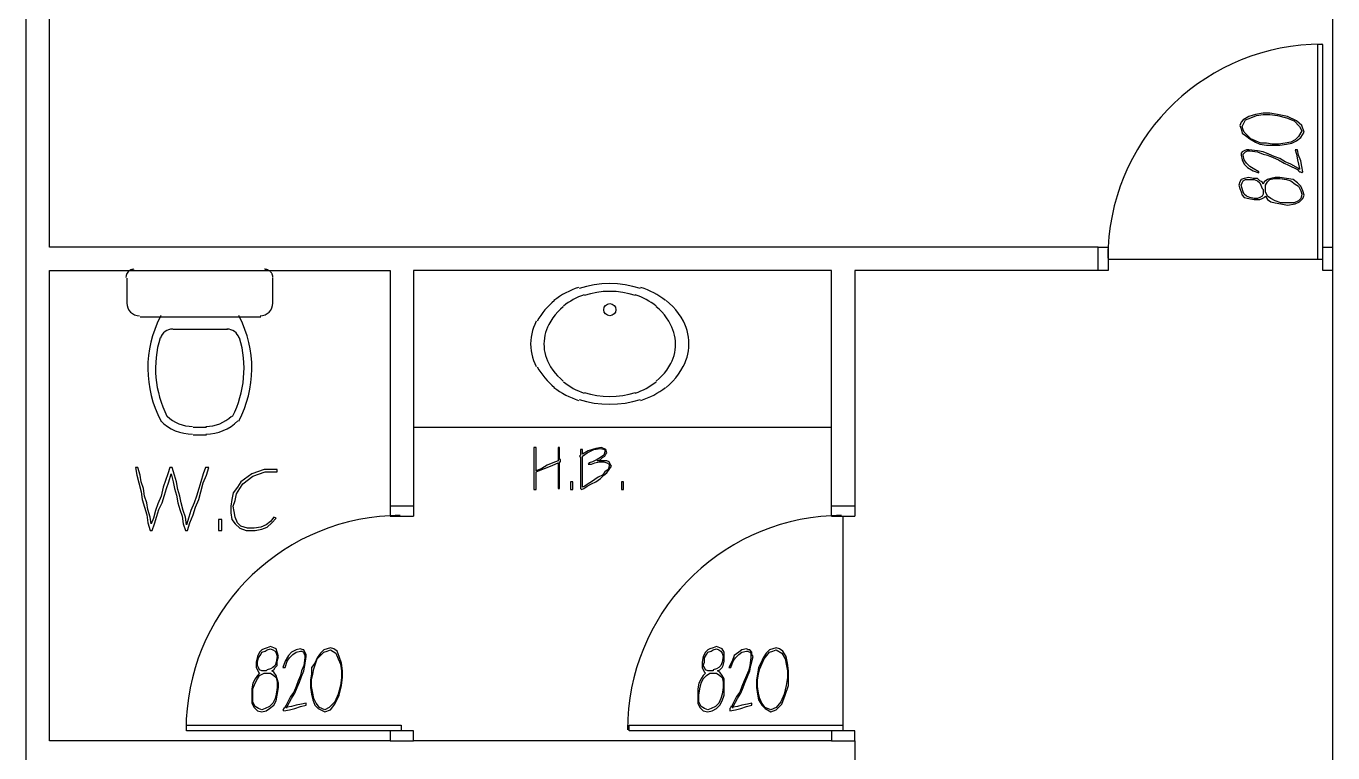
# Model space of a CAD drawing. Header units: millimetres. Extents: x -105583 to -84239, y 226362 to 247787.
# Drawn here: x -104838 to -99839, y 235026 to 237806 of the extents above; entities that cross this region are included whole.
import ezdxf

# ---------------------------------------------------------------- set-up
doc = ezdxf.new("R2010")
doc.units = ezdxf.units.MM
doc.header["$LTSCALE"] = 25.4
doc.layers.get('0').update_dxf_attribs({"true_color": 0xff5454})
for name, color, linetype, true_color in [('02_Lvl_1', 7, 'Continuous', 0x009987), ('PDF_PANELS', 1, 'Continuous', 0xff0000), ('PDF_PARTITIONS', 7, 'Continuous', 0x000000)]:
    doc.layers.add(name, color=color, linetype=linetype, true_color=true_color)

# ---------------------------------------------------------------- blocks, each defined once
blk = doc.blocks.new('Group_1')
at = {"layer": 'PDF_PANELS', "color": 7, "true_color": 0xffffff}
for p, q in [((5854.7, 20963.4), (5854.7, 21877.8)), ((5854.7, 20874.5), (5854.7, 20963.4)), ((5854.7, 18203.3), (5854.7, 20874.5))]:
    blk.add_line(p, q, dxfattribs=at)
at = {"layer": 'PDF_PARTITIONS', "color": 7, "true_color": 0xffffff}
for p, q in [((855.1, 15692.9), (855.1, 24312)), ((944, 20963.4), (944, 24312)), ((5816.6, 21738.1), (5795.4, 21738.1)), ((5795.4, 21738.1), (5795.4, 20916.9)), ((5816.6, 20963.4), (5816.6, 21738.1)), ((5511.8, 21450.3), (5503.3, 21441.8)), ((5507.6, 21424.9), (5520.3, 21450.3)), ((5533, 21463), (5511.8, 21450.3)), ((5520.3, 21450.3), (5541.4, 21458.7)), ((5558.4, 21471.4), (5533, 21463)), ((5541.4, 21458.7), (5562.6, 21467.2)), ((5588, 21475.7), (5558.4, 21471.4)), ((5562.6, 21467.2), (5588, 21471.4)), ((5613.4, 21475.7), (5588, 21475.7)), ((5588, 21471.4), (5613.4, 21471.4)), ((5643, 21471.4), (5613.4, 21475.7)), ((5613.4, 21471.4), (5643, 21467.2)), ((5681.1, 21463), (5643, 21471.4)), ((5643, 21467.2), (5676.9, 21458.7)), ((5676.9, 21458.7), (5706.5, 21446)), ((5715, 21446), (5681.1, 21463)), ((5503.3, 21441.8), (5499.1, 21429.1)), ((5499.1, 21429.1), (5503.3, 21416.4)), ((5503.3, 21416.4), (5507.6, 21399.5)), ((5511.8, 21412.2), (5507.6, 21424.9)), ((5507.6, 21399.5), (5520.3, 21391)), ((5516, 21403.7), (5511.8, 21412.2)), ((5541.4, 21378.3), (5516, 21403.7)), ((5706.5, 21446), (5727.7, 21424.9)), ((5736.2, 21429.1), (5715, 21446)), ((5736.2, 21407.9), (5723.5, 21386.8)), ((5727.7, 21424.9), (5736.2, 21407.9)), ((5731.9, 21382.5), (5744.6, 21403.7)), ((5744.6, 21403.7), (5736.2, 21429.1)), ((5520.3, 21391), (5537.2, 21378.3)), ((5537.2, 21378.3), (5558.4, 21365.6)), ((5579.5, 21361.4), (5541.4, 21378.3)), ((5558.4, 21365.6), (5575.3, 21357.1)), ((5575.3, 21357.1), (5600.7, 21352.9)), ((5600.7, 21361.4), (5579.5, 21361.4)), ((5621.9, 21357.1), (5600.7, 21361.4)), ((5600.7, 21352.9), (5621.9, 21352.9)), ((5647.3, 21357.1), (5621.9, 21357.1)), ((5621.9, 21352.9), (5651.5, 21352.9)), ((5672.7, 21361.4), (5647.3, 21357.1)), ((5651.5, 21352.9), (5676.9, 21357.1)), ((5693.8, 21365.6), (5672.7, 21361.4)), ((5676.9, 21357.1), (5698.1, 21361.4)), ((5710.8, 21374.1), (5693.8, 21365.6)), ((5698.1, 21361.4), (5715, 21369.8)), ((5723.5, 21386.8), (5710.8, 21374.1)), ((5715, 21369.8), (5731.9, 21382.5)), ((5507.6, 21327.5), (5503.3, 21323.3)), ((5503.3, 21323.3), (5503.3, 21314.8)), ((5503.3, 21314.8), (5507.6, 21297.9)), ((5516, 21331.7), (5507.6, 21327.5)), ((5511.8, 21319), (5516, 21323.3)), ((5511.8, 21314.8), (5511.8, 21319)), ((5516, 21297.9), (5511.8, 21314.8)), ((5524.5, 21336), (5516, 21331.7)), ((5516, 21323.3), (5520.3, 21327.5)), ((5520.3, 21327.5), (5528.7, 21331.7)), ((5533, 21336), (5524.5, 21336)), ((5528.7, 21331.7), (5537.2, 21331.7)), ((5566.8, 21331.7), (5533, 21336)), ((5537.2, 21331.7), (5566.8, 21327.5)), ((5588, 21327.5), (5566.8, 21331.7)), ((5566.8, 21327.5), (5588, 21319)), ((5609.2, 21319), (5588, 21327.5)), ((5588, 21319), (5604.9, 21314.8)), ((5604.9, 21314.8), (5626.1, 21306.3)), ((5630.3, 21310.6), (5609.2, 21319)), ((5626.1, 21306.3), (5647.3, 21297.9)), ((5651.5, 21302.1), (5630.3, 21310.6)), ((5672.7, 21289.4), (5651.5, 21302.1)), ((5719.2, 21336), (5710.8, 21336)), ((5710.8, 21336), (5715, 21319)), ((5715, 21319), (5719.2, 21297.9)), ((5723.5, 21314.8), (5719.2, 21336)), ((5731.9, 21293.6), (5723.5, 21314.8)), ((5507.6, 21297.9), (5516, 21280.9)), ((5524.5, 21285.2), (5516, 21297.9)), ((5516, 21280.9), (5528.7, 21268.2)), ((5537.2, 21272.5), (5524.5, 21285.2)), ((5528.7, 21268.2), (5549.9, 21255.5)), ((5549.9, 21264), (5537.2, 21272.5)), ((5571.1, 21251.3), (5549.9, 21264)), ((5549.9, 21255.5), (5571.1, 21247.1)), ((5571.1, 21247.1), (5571.1, 21251.3)), ((5647.3, 21297.9), (5668.4, 21285.2)), ((5668.4, 21285.2), (5685.4, 21276.7)), ((5693.8, 21280.9), (5672.7, 21289.4)), ((5685.4, 21276.7), (5719.2, 21259.8)), ((5723.5, 21264), (5693.8, 21280.9)), ((5719.2, 21297.9), (5723.5, 21280.9)), ((5719.2, 21259.8), (5723.5, 21255.5)), ((5723.5, 21280.9), (5726.8, 21264)), ((5726.8, 21264), (5723.5, 21264)), ((5723.5, 21255.5), (5727.7, 21251.3)), ((5727.7, 21264), (5726.8, 21264)), ((5726.8, 21264), (5727.7, 21259.8)), ((5727.7, 21259.8), (5727.7, 21264)), ((5727.7, 21251.3), (5731.9, 21251.3)), ((5736.2, 21272.5), (5731.9, 21293.6)), ((5731.9, 21251.3), (5736.2, 21247.1)), ((5740.4, 21251.3), (5736.2, 21272.5)), ((5736.2, 21247.1), (5740.4, 21251.3)), ((5499.1, 21213.2), (5494.9, 21200.5)), ((5494.9, 21200.5), (5499.1, 21187.8)), ((5503.3, 21221.7), (5499.1, 21213.2)), ((5516, 21225.9), (5503.3, 21221.7)), ((5503.3, 21200.5), (5507.6, 21209)), ((5507.6, 21187.8), (5503.3, 21200.5)), ((5507.6, 21209), (5511.8, 21217.4)), ((5511.8, 21217.4), (5520.3, 21221.7)), ((5533, 21230.1), (5516, 21225.9)), ((5520.3, 21221.7), (5533, 21221.7)), ((5549.9, 21225.9), (5533, 21230.1)), ((5533, 21221.7), (5554.1, 21221.7)), ((5566.8, 21225.9), (5549.9, 21225.9)), ((5554.1, 21221.7), (5566.8, 21217.4)), ((5575.3, 21217.4), (5566.8, 21225.9)), ((5566.8, 21217.4), (5575.3, 21209)), ((5583.8, 21213.2), (5575.3, 21217.4)), ((5575.3, 21209), (5579.5, 21200.5)), ((5579.5, 21200.5), (5583.8, 21187.8)), ((5588, 21204.7), (5583.8, 21213.2)), ((5592.2, 21213.2), (5588, 21204.7)), ((5604.9, 21221.7), (5592.2, 21213.2)), ((5596.5, 21200.5), (5604.9, 21213.2)), ((5596.5, 21187.8), (5596.5, 21200.5)), ((5617.6, 21225.9), (5604.9, 21221.7)), ((5604.9, 21213.2), (5613.4, 21221.7)), ((5613.4, 21221.7), (5630.3, 21225.9)), ((5634.6, 21230.1), (5617.6, 21225.9)), ((5630.3, 21225.9), (5651.5, 21225.9)), ((5651.5, 21230.1), (5634.6, 21230.1)), ((5676.9, 21225.9), (5651.5, 21230.1)), ((5651.5, 21225.9), (5676.9, 21221.7)), ((5702.3, 21221.7), (5676.9, 21225.9)), ((5676.9, 21221.7), (5693.8, 21217.4)), ((5693.8, 21217.4), (5710.8, 21204.7)), ((5719.2, 21209), (5702.3, 21221.7)), ((5710.8, 21204.7), (5723.5, 21196.3)), ((5731.9, 21196.3), (5719.2, 21209)), ((5499.1, 21187.8), (5503.3, 21175.1)), ((5503.3, 21175.1), (5507.6, 21162.4)), ((5511.8, 21175.1), (5507.6, 21187.8)), ((5507.6, 21162.4), (5516, 21153.9)), ((5516, 21166.6), (5511.8, 21175.1)), ((5524.5, 21158.2), (5516, 21166.6)), ((5516, 21153.9), (5533, 21149.7)), ((5537.2, 21153.9), (5524.5, 21158.2)), ((5533, 21149.7), (5554.1, 21145.5)), ((5554.1, 21149.7), (5537.2, 21153.9)), ((5566.8, 21149.7), (5554.1, 21149.7)), ((5575.3, 21153.9), (5566.8, 21149.7)), ((5583.8, 21158.2), (5575.3, 21153.9)), ((5575.3, 21145.5), (5583.8, 21149.7)), ((5583.8, 21187.8), (5588, 21183.6)), ((5588, 21166.6), (5583.8, 21158.2)), ((5583.8, 21149.7), (5592.2, 21153.9)), ((5588, 21183.6), (5588, 21179.3)), ((5588, 21179.3), (5588, 21175.1)), ((5588, 21175.1), (5588, 21166.6)), ((5592.2, 21153.9), (5596.5, 21158.2)), ((5596.5, 21183.6), (5596.5, 21187.8)), ((5596.5, 21179.3), (5596.5, 21183.6)), ((5596.5, 21175.1), (5596.5, 21179.3)), ((5604.9, 21158.2), (5596.5, 21175.1)), ((5596.5, 21158.2), (5604.9, 21145.5)), ((5617.6, 21149.7), (5604.9, 21158.2)), ((5634.6, 21141.2), (5617.6, 21149.7)), ((5723.5, 21196.3), (5731.9, 21179.3)), ((5731.9, 21149.7), (5723.5, 21141.2)), ((5727.7, 21137), (5740.4, 21149.7)), ((5740.4, 21179.3), (5731.9, 21196.3)), ((5731.9, 21179.3), (5736.2, 21166.6)), ((5736.2, 21166.6), (5731.9, 21149.7)), ((5744.6, 21162.4), (5740.4, 21179.3)), ((5740.4, 21149.7), (5744.6, 21162.4)), ((5554.1, 21145.5), (5562.6, 21145.5)), ((5562.6, 21145.5), (5575.3, 21145.5)), ((5604.9, 21145.5), (5617.6, 21137)), ((5617.6, 21137), (5634.6, 21132.8)), ((5655.7, 21132.8), (5634.6, 21141.2)), ((5634.6, 21132.8), (5655.7, 21128.5)), ((5681.1, 21132.8), (5655.7, 21132.8)), ((5655.7, 21128.5), (5681.1, 21124.3)), ((5706.5, 21132.8), (5681.1, 21132.8)), ((5681.1, 21124.3), (5710.8, 21128.5)), ((5723.5, 21141.2), (5706.5, 21132.8)), ((5710.8, 21128.5), (5727.7, 21137)), ((4957.2, 20963.4), (944, 20963.4)), ((4957.2, 20874.5), (4957.2, 20963.4)), ((4957.2, 20963.4), (4994.8, 20963.4)), ((4994.8, 20963.4), (4995.3, 20963.4)), ((4995.3, 20963.4), (4995.3, 20916.9)), ((5816.6, 20963.4), (5854.7, 20963.4)), ((5816.6, 20916.9), (5816.6, 20963.4)), ((4995.3, 20916.9), (5795.4, 20916.9)), ((4995.3, 20916.9), (4995.3, 20874.5)), ((5795.4, 20916.9), (5816.6, 20916.9)), ((5816.6, 20874.5), (5816.6, 20916.9)), ((944, 19075.4), (944, 20874.5)), ((944, 20874.5), (1252.1, 20874.5)), ((1252.1, 20874.5), (1270, 20874.5)), ((1270, 20874.5), (1769.5, 20874.5)), ((1769.5, 20878.7), (1767.4, 20878.8)), ((1771.6, 20878.5), (1769.5, 20878.7)), ((1769.5, 20874.5), (1783.3, 20874.5)), ((1773.6, 20878.2), (1771.6, 20878.5)), ((1775.6, 20877.7), (1773.6, 20878.2)), ((1777.6, 20877.1), (1775.6, 20877.7)), ((1779.6, 20876.4), (1777.6, 20877.1)), ((1781.5, 20875.5), (1779.6, 20876.4)), ((1783.3, 20874.5), (1781.5, 20875.5)), ((1785.1, 20873.4), (1783.3, 20874.5)), ((1783.3, 20874.5), (2247.9, 20874.5)), ((1783.3, 20874.5), (1783.3, 20874.5)), ((1786.7, 20872.2), (1785.1, 20873.4)), ((1788.3, 20870.9), (1786.7, 20872.2)), ((1789.9, 20869.5), (1788.3, 20870.9)), ((1791.3, 20868), (1789.9, 20869.5)), ((1792.6, 20866.3), (1791.3, 20868)), ((1793.8, 20864.7), (1792.6, 20866.3)), ((1794.9, 20862.9), (1793.8, 20864.7)), ((1795.9, 20861.1), (1794.9, 20862.9)), ((1796.7, 20859.2), (1795.9, 20861.1)), ((1797.5, 20857.2), (1796.7, 20859.2)), ((1798.1, 20855.2), (1797.5, 20857.2)), ((1798.6, 20853.2), (1798.1, 20855.2)), ((1798.9, 20851.2), (1798.6, 20853.2)), ((1799.1, 20849.1), (1798.9, 20851.2)), ((1799.2, 20847), (1799.1, 20849.1)), ((2247.9, 20874.5), (2247.9, 19972.8)), ((3937, 20874.5), (2336.8, 20874.5)), ((2336.8, 20874.5), (2336.8, 20273.4)), ((3937, 20273.4), (3937, 20874.5)), ((4957.2, 20874.5), (4025.9, 20874.5)), ((4025.9, 20874.5), (4025.9, 19972.8)), ((4995.3, 20874.5), (4957.2, 20874.5)), ((5854.7, 20874.5), (5816.6, 20874.5)), ((1240.4, 20844.9), (1240.4, 20749.7)), ((1799.2, 20749.7), (1799.2, 20844.9)), ((2999.6, 20813.4), (2970.9, 20805.3)), ((3028.9, 20819.1), (2999.6, 20813.4)), ((3058.4, 20822.6), (3028.9, 20819.1)), ((3088.2, 20823.7), (3058.4, 20822.6)), ((3118, 20822.6), (3088.2, 20823.7)), ((3147.5, 20819.1), (3118, 20822.6)), ((3176.8, 20813.4), (3147.5, 20819.1)), ((3205.5, 20805.4), (3176.8, 20813.4)), ((1240.4, 20749.7), (1240.4, 20747.5)), ((1799.2, 20747.5), (1799.2, 20749.7)), ((3014, 20785.1), (2990, 20778.2)), ((3038.5, 20790.1), (3014, 20785.1)), ((3063.3, 20793.1), (3038.5, 20790.1)), ((3088.2, 20794.1), (3063.3, 20793.1)), ((3113.1, 20793.1), (3088.2, 20794.1)), ((3137.9, 20790.1), (3113.1, 20793.1)), ((3162.4, 20785.1), (3137.9, 20790.1)), ((3186.4, 20778.2), (3162.4, 20785.1)), ((3316.9, 20747.9), (3303.5, 20759)), ((2879.4, 20704.5), (2870.6, 20692.9)), ((2889, 20715.5), (2879.4, 20704.5)), ((2899.4, 20725.7), (2889, 20715.5)), ((2910.5, 20735.3), (2899.4, 20725.7)), ((3277, 20725.7), (3265.9, 20735.3)), ((3287.4, 20715.5), (3277, 20725.7)), ((3297, 20704.5), (3287.4, 20715.5)), ((3305.8, 20692.9), (3297, 20704.5)), ((3329.4, 20735.9), (3316.9, 20747.9)), ((3341, 20723), (3329.4, 20735.9)), ((3351.8, 20709.4), (3341, 20723)), ((3361.5, 20695), (3351.8, 20709.4)), ((1291.2, 20696.7), (1368.2, 20696.7)), ((1368.2, 20696.7), (1371.6, 20696.7)), ((1371.6, 20696.7), (1671.3, 20696.7)), ((1418.2, 20650.2), (1623.5, 20650.2)), ((1623.5, 20650.2), (1625.6, 20650.2)), ((1671.3, 20696.7), (1672.2, 20696.7)), ((1672.2, 20696.7), (1752.6, 20696.7)), ((2796.7, 20656.2), (2792.7, 20643.9)), ((2801.5, 20668.1), (2796.7, 20656.2)), ((2807.2, 20679.7), (2801.5, 20668.1)), ((2850.5, 20657.9), (2846.3, 20647.6)), ((2855.4, 20667.9), (2850.5, 20657.9)), ((2862.6, 20680.7), (2855.4, 20667.9)), ((2870.6, 20692.9), (2862.6, 20680.7)), ((3313.9, 20680.7), (3305.8, 20692.9)), ((3321, 20667.9), (3313.9, 20680.7)), ((3325.9, 20657.9), (3321, 20667.9)), ((3330.1, 20647.6), (3325.9, 20657.9)), ((3370.2, 20680), (3361.5, 20695)), ((3375.7, 20668.4), (3370.2, 20680)), ((3380.4, 20656.3), (3375.7, 20668.4)), ((3384.3, 20644), (3380.4, 20656.3)), ((2786, 20605.9), (2785.5, 20593)), ((2787.3, 20618.7), (2786, 20605.9)), ((2789.6, 20631.4), (2787.3, 20618.7)), ((2792.7, 20643.9), (2789.6, 20631.4)), ((2836.8, 20604.2), (2836.3, 20593)), ((2838.1, 20615.2), (2836.8, 20604.2)), ((2840.1, 20626.2), (2838.1, 20615.2)), ((2842.9, 20637), (2840.1, 20626.2)), ((2846.3, 20647.6), (2842.9, 20637)), ((3333.6, 20637), (3330.1, 20647.6)), ((3336.3, 20626.2), (3333.6, 20637)), ((3338.3, 20615.2), (3336.3, 20626.2)), ((3339.6, 20604.2), (3338.3, 20615.2)), ((3340.1, 20593), (3339.6, 20604.2)), ((3387.3, 20631.5), (3384.3, 20644)), ((3389.4, 20618.8), (3387.3, 20631.5)), ((3390.6, 20605.9), (3389.4, 20618.8)), ((3390.9, 20593), (3390.6, 20605.9)), ((2785.5, 20593), (2786, 20580.1)), ((2786, 20580.1), (2787.3, 20567.3)), ((2787.3, 20567.3), (2789.6, 20554.6)), ((2789.6, 20554.6), (2792.7, 20542.1)), ((2836.3, 20593), (2836.7, 20581.9)), ((2836.7, 20581.9), (2837.8, 20570.9)), ((2837.8, 20570.9), (2839.7, 20560)), ((2839.7, 20560), (2842.3, 20549.2)), ((2842.3, 20549.2), (2845.7, 20538.6)), ((3330.7, 20538.6), (3334.1, 20549.2)), ((3334.1, 20549.2), (3336.7, 20560)), ((3336.7, 20560), (3338.6, 20570.9)), ((3338.6, 20570.9), (3339.7, 20581.9)), ((3339.7, 20581.9), (3340.1, 20593)), ((3383.7, 20542.1), (3386.8, 20554.6)), ((3386.8, 20554.6), (3389.1, 20567.3)), ((3389.1, 20567.3), (3390.4, 20580.1)), ((3390.4, 20580.1), (3390.9, 20593)), ((2792.7, 20542.1), (2796.7, 20529.8)), ((2796.7, 20529.8), (2801.5, 20517.9)), ((2801.5, 20517.9), (2807.2, 20506.3)), ((2845.7, 20538.6), (2849.7, 20528.3)), ((2849.7, 20528.3), (2854.5, 20518.3)), ((2854.5, 20518.3), (2861.8, 20505.5)), ((2861.8, 20505.5), (2869.9, 20493.2)), ((3306.5, 20493.2), (3314.7, 20505.5)), ((3314.7, 20505.5), (3321.9, 20518.3)), ((3321.9, 20518.3), (3326.7, 20528.3)), ((3326.7, 20528.3), (3330.7, 20538.6)), ((3360.7, 20491.3), (3369.2, 20506.3)), ((3369.2, 20506.3), (3374.9, 20517.9)), ((3374.9, 20517.9), (3379.7, 20529.9)), ((3379.7, 20529.9), (3383.7, 20542.1)), ((2869.9, 20493.2), (2878.9, 20481.6)), ((2878.9, 20481.6), (2888.7, 20470.6)), ((2888.7, 20470.6), (2899.2, 20460.3)), ((2899.2, 20460.3), (2910.5, 20450.8)), ((3266, 20450.8), (3277.2, 20460.3)), ((3277.2, 20460.3), (3287.7, 20470.6)), ((3287.7, 20470.6), (3297.5, 20481.6)), ((3297.5, 20481.6), (3306.5, 20493.2)), ((3316.7, 20438.2), (3329.1, 20450.3)), ((3329.1, 20450.3), (3340.6, 20463.2)), ((3340.6, 20463.2), (3351.1, 20476.9)), ((3351.1, 20476.9), (3360.7, 20491.3)), ((2990, 20407.8), (3014, 20400.9)), ((3014, 20400.9), (3038.5, 20395.9)), ((3137.9, 20395.9), (3162.4, 20400.9)), ((3162.4, 20400.9), (3186.4, 20407.8)), ((3303.6, 20427), (3316.7, 20438.2)), ((2970.9, 20380.7), (2999.6, 20372.7)), ((2999.6, 20372.7), (3028.9, 20366.9)), ((3028.9, 20366.9), (3058.4, 20363.5)), ((3038.5, 20395.9), (3063.3, 20392.9)), ((3058.4, 20363.5), (3088.2, 20362.3)), ((3063.3, 20392.9), (3088.2, 20391.9)), ((3088.2, 20391.9), (3113.2, 20392.9)), ((3088.2, 20362.3), (3118, 20363.5)), ((3113.2, 20392.9), (3137.9, 20395.9)), ((3118, 20363.5), (3147.6, 20366.9)), ((3147.6, 20366.9), (3176.8, 20372.7)), ((3176.8, 20372.7), (3205.5, 20380.7)), ((1545.2, 20273.4), (1494.4, 20273.4)), ((3937, 20273.4), (2336.8, 20273.4)), ((2336.8, 20273.4), (2336.8, 19972.8)), ((3937, 19972.8), (3937, 20273.4)), ((1545.2, 20243.8), (1494.4, 20243.8)), ((2798.2, 20197.2), (2798.2, 20180.3)), ((2806.7, 20197.2), (2798.2, 20197.2)), ((2798.2, 20180.3), (2798.2, 20159.1)), ((2798.2, 20159.1), (2798.2, 20137.9)), ((2806.7, 20176), (2806.7, 20197.2)), ((2806.7, 20154.9), (2806.7, 20176)), ((2806.7, 20129.5), (2806.7, 20154.9)), ((2895.6, 20197.2), (2891.4, 20197.2)), ((2891.4, 20197.2), (2891.4, 20184.5)), ((2891.4, 20184.5), (2891.4, 20171.8)), ((2891.4, 20171.8), (2891.4, 20159.1)), ((2891.4, 20159.1), (2891.4, 20146.4)), ((2895.6, 20171.8), (2895.6, 20197.2)), ((2895.6, 20150.6), (2895.6, 20171.8)), ((2899.8, 20150.6), (2895.6, 20150.6)), ((2899.8, 20142.2), (2899.8, 20150.6)), ((2976, 20167.6), (2971.8, 20163.3)), ((2971.8, 20163.3), (2976, 20159.1)), ((2976, 20188.7), (2976, 20167.6)), ((2984.5, 20188.7), (2976, 20188.7)), ((2976, 20159.1), (2976, 20142.2)), ((2984.5, 20171.8), (2984.5, 20188.7)), ((3005.7, 20184.5), (2984.5, 20171.8)), ((2984.5, 20163.3), (3001.4, 20176)), ((2984.5, 20150.6), (2984.5, 20163.3)), ((2984.5, 20133.7), (2984.5, 20150.6)), ((3001.4, 20176), (3026.8, 20188.7)), ((3035.3, 20193), (3005.7, 20184.5)), ((3039.5, 20150.6), (3022.6, 20142.2)), ((3026.8, 20188.7), (3052.2, 20193)), ((3056.5, 20197.2), (3035.3, 20193)), ((3052.2, 20159.1), (3039.5, 20150.6)), ((3039.5, 20146.4), (3052.2, 20150.6)), ((3052.2, 20193), (3069.2, 20188.7)), ((3064.9, 20167.6), (3052.2, 20159.1)), ((3052.2, 20150.6), (3060.7, 20159.1)), ((3073.4, 20188.7), (3056.5, 20197.2)), ((3060.7, 20159.1), (3069.2, 20163.3)), ((3069.2, 20180.3), (3064.9, 20167.6)), ((3069.2, 20188.7), (3069.2, 20180.3)), ((3069.2, 20163.3), (3073.4, 20171.8)), ((3077.6, 20176), (3073.4, 20188.7)), ((3073.4, 20171.8), (3077.6, 20176)), ((1282.7, 20121), (1274.2, 20121)), ((1274.2, 20121), (1278.5, 20091.4)), ((1291.2, 20091.4), (1282.7, 20121)), ((1405.5, 20121), (1397, 20095.6)), ((1413.9, 20121), (1405.5, 20121)), ((1422.4, 20091.4), (1413.9, 20121)), ((1540.9, 20121), (1532.5, 20095.6)), ((1553.6, 20121), (1540.9, 20121)), ((1545.2, 20091.4), (1553.6, 20121)), ((1765.3, 20112.5), (1718.7, 20095.6)), ((1723, 20087.1), (1769.5, 20104.1)), ((1790.7, 20112.5), (1765.3, 20112.5)), ((1769.5, 20104.1), (1816.1, 20104.1)), ((1816.1, 20112.5), (1790.7, 20112.5)), ((1816.1, 20104.1), (1816.1, 20112.5)), ((2798.2, 20137.9), (2798.2, 20116.8)), ((2798.2, 20116.8), (2798.2, 20099.8)), ((2798.2, 20099.8), (2798.2, 20078.7)), ((2806.7, 20108.3), (2806.7, 20129.5)), ((2827.9, 20116.8), (2806.7, 20108.3)), ((2806.7, 20104.1), (2827.9, 20112.5)), ((2806.7, 20087.1), (2806.7, 20104.1)), ((2849, 20129.5), (2827.9, 20116.8)), ((2827.9, 20112.5), (2849, 20121)), ((2870.2, 20137.9), (2849, 20129.5)), ((2849, 20121), (2870.2, 20129.5)), ((2891.4, 20146.4), (2870.2, 20137.9)), ((2870.2, 20129.5), (2891.4, 20137.9)), ((2891.4, 20137.9), (2891.4, 20112.5)), ((2891.4, 20112.5), (2891.4, 20091.4)), ((2895.6, 20116.8), (2895.6, 20142.2)), ((2895.6, 20142.2), (2899.8, 20142.2)), ((2895.6, 20091.4), (2895.6, 20116.8)), ((2976, 20142.2), (2976, 20129.5)), ((2976, 20129.5), (2976, 20112.5)), ((2976, 20112.5), (2976, 20099.8)), ((2976, 20099.8), (2976, 20082.9)), ((2984.5, 20121), (2984.5, 20133.7)), ((2984.5, 20104.1), (2984.5, 20121)), ((2984.5, 20091.4), (2984.5, 20104.1)), ((3009.9, 20137.9), (3005.7, 20133.7)), ((3005.7, 20133.7), (3009.9, 20133.7)), ((3022.6, 20142.2), (3009.9, 20137.9)), ((3009.9, 20133.7), (3014.1, 20133.7)), ((3014.1, 20133.7), (3018.4, 20133.7)), ((3018.4, 20133.7), (3031.1, 20137.9)), ((3031.1, 20137.9), (3048, 20142.2)), ((3056.5, 20146.4), (3039.5, 20146.4)), ((3048, 20142.2), (3064.9, 20142.2)), ((3069.2, 20146.4), (3056.5, 20146.4)), ((3069.2, 20104.1), (3060.7, 20091.4)), ((3064.9, 20142.2), (3077.6, 20137.9)), ((3064.9, 20091.4), (3077.6, 20099.8)), ((3077.6, 20146.4), (3069.2, 20146.4)), ((3081.9, 20112.5), (3069.2, 20104.1)), ((3086.1, 20142.2), (3077.6, 20146.4)), ((3077.6, 20137.9), (3086.1, 20133.7)), ((3077.6, 20099.8), (3086.1, 20112.5)), ((3086.1, 20125.2), (3081.9, 20112.5)), ((3090.3, 20133.7), (3086.1, 20142.2)), ((3086.1, 20133.7), (3086.1, 20125.2)), ((3086.1, 20112.5), (3094.6, 20125.2)), ((3094.6, 20125.2), (3090.3, 20133.7)), ((1278.5, 20091.4), (1286.9, 20061.7)), ((1286.9, 20061.7), (1295.4, 20027.9)), ((1295.4, 20066), (1291.2, 20091.4)), ((1303.9, 20040.6), (1295.4, 20066)), ((1388.5, 20070.2), (1380.1, 20044.8)), ((1397, 20095.6), (1388.5, 20070.2)), ((1392.8, 20040.6), (1401.2, 20066)), ((1401.2, 20066), (1409.7, 20095.6)), ((1409.7, 20095.6), (1418.2, 20066)), ((1418.2, 20066), (1422.4, 20040.6)), ((1430.9, 20066), (1422.4, 20091.4)), ((1435.1, 20036.3), (1430.9, 20066)), ((1524, 20066), (1515.5, 20040.6)), ((1532.5, 20095.6), (1524, 20066)), ((1524, 20027.9), (1532.5, 20061.7)), ((1532.5, 20061.7), (1545.2, 20091.4)), ((1676.4, 20066), (1663.7, 20044.8)), ((1672.2, 20040.6), (1684.9, 20057.5)), ((1718.7, 20095.6), (1676.4, 20066)), ((1684.9, 20057.5), (1723, 20087.1)), ((2798.2, 20078.7), (2798.2, 20057.5)), ((2798.2, 20057.5), (2798.2, 20036.3)), ((2806.7, 20070.2), (2806.7, 20087.1)), ((2806.7, 20053.3), (2806.7, 20070.2)), ((2806.7, 20036.3), (2806.7, 20053.3)), ((2891.4, 20091.4), (2891.4, 20066)), ((2891.4, 20066), (2891.4, 20040.6)), ((2895.6, 20066), (2895.6, 20091.4)), ((2895.6, 20040.6), (2895.6, 20066)), ((2946.4, 20066), (2937.9, 20066)), ((2937.9, 20066), (2937.9, 20053.3)), ((2937.9, 20053.3), (2937.9, 20036.3)), ((2946.4, 20053.3), (2946.4, 20066)), ((2946.4, 20036.3), (2946.4, 20053.3)), ((2976, 20082.9), (2976, 20070.2)), ((2976, 20070.2), (2976, 20053.3)), ((2976, 20053.3), (2976, 20040.6)), ((2984.5, 20074.4), (2984.5, 20091.4)), ((2984.5, 20061.7), (2984.5, 20074.4)), ((2984.5, 20044.8), (2984.5, 20061.7)), ((2993, 20049), (2984.5, 20044.8)), ((2988.7, 20040.6), (3001.4, 20049)), ((3005.7, 20057.5), (2993, 20049)), ((3001.4, 20049), (3018.4, 20057.5)), ((3018.4, 20066), (3005.7, 20057.5)), ((3031.1, 20074.4), (3018.4, 20066)), ((3018.4, 20057.5), (3035.3, 20066)), ((3043.8, 20082.9), (3031.1, 20074.4)), ((3035.3, 20066), (3052.2, 20078.7)), ((3060.7, 20091.4), (3043.8, 20082.9)), ((3052.2, 20078.7), (3064.9, 20091.4)), ((3141.1, 20066), (3132.7, 20066)), ((3132.7, 20066), (3132.7, 20053.3)), ((3132.7, 20053.3), (3132.7, 20036.3)), ((3141.1, 20053.3), (3141.1, 20066)), ((3141.1, 20036.3), (3141.1, 20053.3)), ((1295.4, 20027.9), (1299.6, 19998.2)), ((1308.1, 20010.9), (1303.9, 20040.6)), ((1316.6, 19985.5), (1308.1, 20010.9)), ((1371.6, 20010.9), (1358.9, 19981.3)), ((1380.1, 20044.8), (1371.6, 20010.9)), ((1375.8, 19985.5), (1384.3, 20015.2)), ((1384.3, 20015.2), (1392.8, 20040.6)), ((1422.4, 20040.6), (1430.9, 20015.2)), ((1430.9, 20015.2), (1435.1, 19985.5)), ((1443.6, 20010.9), (1435.1, 20036.3)), ((1447.8, 19985.5), (1443.6, 20010.9)), ((1507.1, 20010.9), (1498.6, 19985.5)), ((1515.5, 20040.6), (1507.1, 20010.9)), ((1515.5, 19998.2), (1524, 20027.9)), ((1646.8, 20023.6), (1642.5, 19998.2)), ((1663.7, 20044.8), (1646.8, 20023.6)), ((1655.2, 19994), (1659.5, 20019.4)), ((1659.5, 20019.4), (1672.2, 20040.6)), ((2798.2, 20036.3), (2806.7, 20036.3)), ((2891.4, 20040.6), (2895.6, 20040.6)), ((2937.9, 20036.3), (2946.4, 20036.3)), ((2976, 20040.6), (2980.3, 20036.3)), ((2980.3, 20036.3), (2988.7, 20040.6)), ((3132.7, 20036.3), (3141.1, 20036.3)), ((1299.6, 19998.2), (1308.1, 19968.6)), ((1308.1, 19968.6), (1316.6, 19939)), ((1320.8, 19960.1), (1316.6, 19985.5)), ((1329.3, 19930.5), (1320.8, 19960.1)), ((1350.4, 19955.9), (1342, 19926.3)), ((1358.9, 19981.3), (1350.4, 19955.9)), ((1354.7, 19934.7), (1363.1, 19960.1)), ((1363.1, 19960.1), (1375.8, 19985.5)), ((1435.1, 19985.5), (1443.6, 19960.1)), ((1443.6, 19960.1), (1452, 19934.7)), ((1456.3, 19955.9), (1447.8, 19985.5)), ((1464.7, 19930.5), (1456.3, 19955.9)), ((1485.9, 19955.9), (1477.4, 19930.5)), ((1498.6, 19985.5), (1485.9, 19955.9)), ((1494.4, 19939), (1502.8, 19968.6)), ((1502.8, 19968.6), (1515.5, 19998.2)), ((1642.5, 19998.2), (1638.3, 19972.8)), ((1638.3, 19972.8), (1638.3, 19947.4)), ((1646.8, 19972.8), (1655.2, 19994)), ((1651, 19951.7), (1646.8, 19972.8)), ((1655.2, 19930.5), (1651, 19951.7)), ((2247.9, 19972.8), (2247.9, 19935.2)), ((2336.8, 19972.8), (2247.9, 19972.8)), ((2336.8, 19972.8), (2336.8, 19934.7)), ((4025.9, 19972.8), (3937, 19972.8)), ((3937, 19935.2), (3937, 19972.8)), ((4025.9, 19972.8), (4025.9, 19934.7)), ((1316.6, 19939), (1320.8, 19909.3)), ((1320.8, 19909.3), (1329.3, 19879.7)), ((1333.5, 19905.1), (1329.3, 19930.5)), ((1342, 19926.3), (1333.5, 19905.1)), ((1337.7, 19879.7), (1346.2, 19905.1)), ((1346.2, 19905.1), (1354.7, 19934.7)), ((1452, 19934.7), (1456.3, 19905.1)), ((1456.3, 19905.1), (1464.7, 19879.7)), ((1469, 19900.9), (1464.7, 19930.5)), ((1477.4, 19930.5), (1469, 19900.9)), ((1473.2, 19879.7), (1481.7, 19909.3)), ((1481.7, 19909.3), (1494.4, 19939)), ((1604.4, 19922), (1591.7, 19922)), ((1591.7, 19922), (1591.7, 19900.9)), ((1591.7, 19900.9), (1591.7, 19879.7)), ((1604.4, 19900.9), (1604.4, 19922)), ((1604.4, 19879.7), (1604.4, 19900.9)), ((1638.3, 19947.4), (1642.5, 19922)), ((1642.5, 19922), (1655.2, 19905.1)), ((1663.7, 19909.3), (1655.2, 19930.5)), ((1655.2, 19905.1), (1672.2, 19888.2)), ((1676.4, 19896.6), (1663.7, 19909.3)), ((1773.8, 19900.9), (1752.6, 19892.4)), ((1790.7, 19913.6), (1773.8, 19900.9)), ((1778, 19892.4), (1794.9, 19909.3)), ((1803.4, 19930.5), (1790.7, 19913.6)), ((1794.9, 19909.3), (1811.9, 19926.3)), ((1811.9, 19926.3), (1803.4, 19930.5)), ((2247.9, 19935.2), (2247.9, 19934.7)), ((2247.9, 19934.7), (2336.8, 19934.7)), ((3937, 19935.2), (3937, 19934.7)), ((3937, 19934.7), (3979.3, 19934.7)), ((3979.3, 19934.7), (3979.3, 19134.6)), ((3979.3, 19934.7), (4025.9, 19934.7)), ((1329.3, 19879.7), (1337.7, 19879.7)), ((1464.7, 19879.7), (1473.2, 19879.7)), ((1591.7, 19879.7), (1604.4, 19879.7)), ((1672.2, 19888.2), (1697.6, 19879.7)), ((1701.8, 19888.2), (1676.4, 19896.6)), ((1697.6, 19879.7), (1731.4, 19879.7)), ((1727.2, 19888.2), (1701.8, 19888.2)), ((1752.6, 19892.4), (1727.2, 19888.2)), ((1731.4, 19879.7), (1756.8, 19883.9)), ((1756.8, 19883.9), (1778, 19892.4)), ((1748.4, 19414), (1739.9, 19397.1)), ((1744.1, 19392.9), (1752.6, 19405.6)), ((1756.8, 19422.5), (1748.4, 19414)), ((1752.6, 19405.6), (1756.8, 19414)), ((1765.3, 19426.7), (1756.8, 19422.5)), ((1756.8, 19414), (1769.5, 19418.3)), ((1778, 19431), (1765.3, 19426.7)), ((1769.5, 19418.3), (1778, 19422.5)), ((1790.7, 19435.2), (1778, 19431)), ((1778, 19422.5), (1790.7, 19426.7)), ((1803.4, 19431), (1790.7, 19435.2)), ((1790.7, 19426.7), (1799.2, 19422.5)), ((1799.2, 19422.5), (1807.6, 19418.3)), ((1811.9, 19426.7), (1803.4, 19431)), ((1807.6, 19418.3), (1811.9, 19409.8)), ((1816.1, 19414), (1811.9, 19426.7)), ((1811.9, 19409.8), (1816.1, 19397.1)), ((1820.3, 19397.1), (1816.1, 19414)), ((1858.4, 19401.3), (1845.7, 19380.2)), ((1871.1, 19414), (1858.4, 19401.3)), ((1862.7, 19392.9), (1875.4, 19405.6)), ((1888.1, 19422.5), (1871.1, 19414)), ((1875.4, 19405.6), (1888.1, 19414)), ((1905, 19426.7), (1888.1, 19422.5)), ((1888.1, 19414), (1905, 19418.3)), ((1913.5, 19422.5), (1905, 19426.7)), ((1905, 19418.3), (1909.2, 19418.3)), ((1909.2, 19418.3), (1917.7, 19414)), ((1917.7, 19422.5), (1913.5, 19422.5)), ((1921.9, 19414), (1917.7, 19422.5)), ((1917.7, 19414), (1917.7, 19409.8)), ((1917.7, 19409.8), (1921.9, 19401.3)), ((1926.2, 19405.6), (1921.9, 19414)), ((1921.9, 19401.3), (1921.9, 19392.9)), ((1926.2, 19397.1), (1926.2, 19405.6)), ((1968.5, 19388.6), (1993.9, 19414)), ((1981.2, 19409.8), (1968.5, 19392.9)), ((1993.9, 19422.5), (1981.2, 19409.8)), ((2006.6, 19426.7), (1993.9, 19422.5)), ((1993.9, 19414), (2006.6, 19418.3)), ((2019.3, 19431), (2006.6, 19426.7)), ((2006.6, 19418.3), (2019.3, 19422.5)), ((2032, 19426.7), (2019.3, 19431)), ((2019.3, 19422.5), (2040.5, 19409.8)), ((2044.7, 19418.3), (2032, 19426.7)), ((2040.5, 19409.8), (2048.9, 19388.6)), ((2053.2, 19397.1), (2044.7, 19418.3)), ((3454.4, 19414), (3445.9, 19397.1)), ((3450.2, 19392.9), (3458.6, 19405.6)), ((3462.9, 19422.5), (3454.4, 19414)), ((3458.6, 19405.6), (3462.9, 19414)), ((3471.3, 19426.7), (3462.9, 19422.5)), ((3462.9, 19414), (3475.6, 19418.3)), ((3484, 19431), (3471.3, 19426.7)), ((3475.6, 19418.3), (3484, 19422.5)), ((3496.7, 19435.2), (3484, 19431)), ((3484, 19422.5), (3496.7, 19426.7)), ((3509.4, 19431), (3496.7, 19435.2)), ((3496.7, 19426.7), (3505.2, 19422.5)), ((3505.2, 19422.5), (3513.7, 19418.3)), ((3517.9, 19426.7), (3509.4, 19431)), ((3513.7, 19418.3), (3517.9, 19409.8)), ((3526.4, 19414), (3517.9, 19426.7)), ((3517.9, 19409.8), (3522.1, 19397.1)), ((3526.4, 19397.1), (3526.4, 19414)), ((3564.5, 19401.3), (3556, 19380.2)), ((3581.4, 19414), (3564.5, 19401.3)), ((3568.7, 19392.9), (3581.4, 19405.6)), ((3594.1, 19422.5), (3581.4, 19414)), ((3581.4, 19405.6), (3594.1, 19414)), ((3611, 19426.7), (3594.1, 19422.5)), ((3594.1, 19414), (3611, 19418.3)), ((3619.5, 19422.5), (3611, 19426.7)), ((3611, 19418.3), (3615.3, 19418.3)), ((3615.3, 19418.3), (3623.7, 19414)), ((3623.7, 19422.5), (3619.5, 19422.5)), ((3632.2, 19414), (3623.7, 19422.5)), ((3623.7, 19414), (3628, 19409.8)), ((3628, 19409.8), (3628, 19401.3)), ((3628, 19401.3), (3628, 19392.9)), ((3632.2, 19405.6), (3632.2, 19414)), ((3636.4, 19397.1), (3632.2, 19405.6)), ((3687.2, 19409.8), (3674.5, 19392.9)), ((3678.8, 19388.6), (3699.9, 19414)), ((3699.9, 19422.5), (3687.2, 19409.8)), ((3712.6, 19426.7), (3699.9, 19422.5)), ((3699.9, 19414), (3712.6, 19418.3)), ((3725.3, 19431), (3712.6, 19426.7)), ((3712.6, 19418.3), (3725.3, 19422.5)), ((3738, 19426.7), (3725.3, 19431)), ((3725.3, 19422.5), (3746.5, 19409.8)), ((3750.7, 19418.3), (3738, 19426.7)), ((3746.5, 19409.8), (3759.2, 19388.6)), ((3763.4, 19397.1), (3750.7, 19418.3)), ((1739.9, 19397.1), (1735.7, 19375.9)), ((1735.7, 19375.9), (1735.7, 19363.2)), ((1735.7, 19363.2), (1735.7, 19354.8)), ((1735.7, 19354.8), (1739.9, 19346.3)), ((1739.9, 19375.9), (1744.1, 19392.9)), ((1739.9, 19363.2), (1739.9, 19375.9)), ((1744.1, 19354.8), (1739.9, 19363.2)), ((1748.4, 19346.3), (1744.1, 19354.8)), ((1790.7, 19350.5), (1778, 19346.3)), ((1799.2, 19354.8), (1790.7, 19350.5)), ((1807.6, 19363.2), (1799.2, 19354.8)), ((1803.4, 19346.3), (1807.6, 19354.8)), ((1811.9, 19375.9), (1807.6, 19363.2)), ((1807.6, 19354.8), (1816.1, 19363.2)), ((1816.1, 19397.1), (1811.9, 19375.9)), ((1816.1, 19380.2), (1820.3, 19397.1)), ((1816.1, 19363.2), (1816.1, 19380.2)), ((1845.7, 19380.2), (1837.3, 19354.8)), ((1837.3, 19354.8), (1845.7, 19354.8)), ((1845.7, 19354.8), (1854.2, 19380.2)), ((1854.2, 19380.2), (1862.7, 19392.9)), ((1917.7, 19363.2), (1909.2, 19342.1)), ((1921.9, 19392.9), (1917.7, 19363.2)), ((1917.7, 19342.1), (1921.9, 19363.2)), ((1921.9, 19363.2), (1926.2, 19397.1)), ((1960, 19371.7), (1947.3, 19354.8)), ((1947.3, 19354.8), (1947.3, 19329.4)), ((1951.6, 19329.4), (1955.8, 19350.5)), ((1955.8, 19350.5), (1968.5, 19388.6)), ((1968.5, 19392.9), (1960, 19371.7)), ((2048.9, 19388.6), (2057.4, 19367.5)), ((2061.6, 19371.7), (2053.2, 19397.1)), ((2057.4, 19367.5), (2061.6, 19342.1)), ((2065.9, 19342.1), (2061.6, 19371.7)), ((3445.9, 19397.1), (3441.7, 19375.9)), ((3441.7, 19375.9), (3441.7, 19363.2)), ((3441.7, 19363.2), (3441.7, 19354.8)), ((3441.7, 19354.8), (3445.9, 19346.3)), ((3445.9, 19363.2), (3450.2, 19375.9)), ((3450.2, 19354.8), (3445.9, 19363.2)), ((3450.2, 19375.9), (3450.2, 19392.9)), ((3454.4, 19346.3), (3450.2, 19354.8)), ((3496.7, 19350.5), (3484, 19346.3)), ((3505.2, 19354.8), (3496.7, 19350.5)), ((3513.7, 19363.2), (3505.2, 19354.8)), ((3509.4, 19346.3), (3517.9, 19354.8)), ((3517.9, 19375.9), (3513.7, 19363.2)), ((3522.1, 19397.1), (3517.9, 19375.9)), ((3517.9, 19354.8), (3522.1, 19363.2)), ((3522.1, 19363.2), (3526.4, 19380.2)), ((3526.4, 19380.2), (3526.4, 19397.1)), ((3556, 19380.2), (3543.3, 19354.8)), ((3543.3, 19354.8), (3551.8, 19354.8)), ((3551.8, 19354.8), (3560.2, 19380.2)), ((3560.2, 19380.2), (3568.7, 19392.9)), ((3623.7, 19363.2), (3619.5, 19342.1)), ((3628, 19392.9), (3623.7, 19363.2)), ((3623.7, 19342.1), (3628, 19363.2)), ((3628, 19363.2), (3636.4, 19397.1)), ((3657.6, 19354.8), (3653.4, 19329.4)), ((3666.1, 19371.7), (3657.6, 19354.8)), ((3657.6, 19329.4), (3661.8, 19350.5)), ((3661.8, 19350.5), (3678.8, 19388.6)), ((3674.5, 19392.9), (3666.1, 19371.7)), ((3759.2, 19388.6), (3763.4, 19367.5)), ((3767.7, 19371.7), (3763.4, 19397.1)), ((3763.4, 19367.5), (3767.7, 19342.1)), ((3771.9, 19342.1), (3767.7, 19371.7)), ((1731.4, 19312.4), (1723, 19295.5)), ((1739.9, 19325.1), (1731.4, 19312.4)), ((1731.4, 19295.5), (1739.9, 19312.4)), ((1739.9, 19346.3), (1744.1, 19337.8)), ((1748.4, 19333.6), (1739.9, 19325.1)), ((1739.9, 19312.4), (1748.4, 19325.1)), ((1744.1, 19337.8), (1748.4, 19333.6)), ((1756.8, 19342.1), (1748.4, 19346.3)), ((1748.4, 19325.1), (1765.3, 19333.6)), ((1765.3, 19342.1), (1756.8, 19342.1)), ((1769.5, 19342.1), (1765.3, 19342.1)), ((1765.3, 19333.6), (1769.5, 19333.6)), ((1773.8, 19342.1), (1769.5, 19342.1)), ((1769.5, 19333.6), (1773.8, 19333.6)), ((1778, 19346.3), (1773.8, 19342.1)), ((1773.8, 19333.6), (1778, 19333.6)), ((1778, 19333.6), (1790.7, 19333.6)), ((1790.7, 19333.6), (1803.4, 19325.1)), ((1794.9, 19342.1), (1803.4, 19346.3)), ((1803.4, 19337.8), (1794.9, 19342.1)), ((1811.9, 19325.1), (1803.4, 19337.8)), ((1803.4, 19325.1), (1811.9, 19316.7)), ((1816.1, 19312.4), (1811.9, 19325.1)), ((1811.9, 19316.7), (1816.1, 19299.7)), ((1820.3, 19295.5), (1816.1, 19312.4)), ((1816.1, 19299.7), (1816.1, 19278.6)), ((1896.5, 19304), (1888.1, 19282.8)), ((1892.3, 19278.6), (1900.8, 19299.7)), ((1905, 19325.1), (1896.5, 19304)), ((1900.8, 19299.7), (1909.2, 19320.9)), ((1909.2, 19342.1), (1905, 19325.1)), ((1909.2, 19320.9), (1917.7, 19342.1)), ((1947.3, 19329.4), (1943.1, 19308.2)), ((1943.1, 19308.2), (1943.1, 19278.6)), ((1947.3, 19308.2), (1951.6, 19329.4)), ((1947.3, 19282.8), (1947.3, 19308.2)), ((2061.6, 19316.7), (2057.4, 19287)), ((2061.6, 19342.1), (2061.6, 19316.7)), ((2061.6, 19287), (2065.9, 19316.7)), ((2065.9, 19316.7), (2065.9, 19342.1)), ((3437.5, 19312.4), (3429, 19295.5)), ((3445.9, 19325.1), (3437.5, 19312.4)), ((3437.5, 19295.5), (3445.9, 19312.4)), ((3445.9, 19346.3), (3450.2, 19337.8)), ((3454.4, 19333.6), (3445.9, 19325.1)), ((3445.9, 19312.4), (3458.6, 19325.1)), ((3450.2, 19337.8), (3454.4, 19333.6)), ((3462.9, 19342.1), (3454.4, 19346.3)), ((3458.6, 19325.1), (3471.3, 19333.6)), ((3471.3, 19342.1), (3462.9, 19342.1)), ((3475.6, 19342.1), (3471.3, 19342.1)), ((3471.3, 19333.6), (3475.6, 19333.6)), ((3479.8, 19342.1), (3475.6, 19342.1)), ((3475.6, 19333.6), (3479.8, 19333.6)), ((3484, 19342.1), (3479.8, 19342.1)), ((3479.8, 19333.6), (3484, 19333.6)), ((3484, 19346.3), (3484, 19342.1)), ((3484, 19333.6), (3496.7, 19333.6)), ((3496.7, 19333.6), (3509.4, 19325.1)), ((3501, 19342.1), (3509.4, 19346.3)), ((3509.4, 19337.8), (3501, 19342.1)), ((3517.9, 19325.1), (3509.4, 19337.8)), ((3509.4, 19325.1), (3517.9, 19316.7)), ((3526.4, 19312.4), (3517.9, 19325.1)), ((3517.9, 19316.7), (3522.1, 19299.7)), ((3522.1, 19299.7), (3522.1, 19278.6)), ((3526.4, 19295.5), (3526.4, 19312.4)), ((3602.6, 19304), (3594.1, 19282.8)), ((3598.3, 19278.6), (3606.8, 19299.7)), ((3611, 19325.1), (3602.6, 19304)), ((3606.8, 19299.7), (3615.3, 19320.9)), ((3619.5, 19342.1), (3611, 19325.1)), ((3615.3, 19320.9), (3623.7, 19342.1)), ((3653.4, 19329.4), (3649.1, 19308.2)), ((3649.1, 19308.2), (3649.1, 19278.6)), ((3653.4, 19308.2), (3657.6, 19329.4)), ((3653.4, 19282.8), (3653.4, 19308.2)), ((3767.7, 19316.7), (3763.4, 19287)), ((3767.7, 19342.1), (3767.7, 19316.7)), ((3771.9, 19316.7), (3771.9, 19342.1)), ((3771.9, 19287), (3771.9, 19316.7)), ((1723, 19295.5), (1718.7, 19274.3)), ((1718.7, 19274.3), (1718.7, 19248.9)), ((1718.7, 19248.9), (1718.7, 19219.3)), ((1723, 19274.3), (1731.4, 19295.5)), ((1723, 19248.9), (1723, 19274.3)), ((1723, 19223.5), (1723, 19248.9)), ((1811.9, 19253.2), (1807.6, 19236.2)), ((1816.1, 19278.6), (1811.9, 19253.2)), ((1811.9, 19227.8), (1816.1, 19248.9)), ((1816.1, 19248.9), (1820.3, 19278.6)), ((1820.3, 19278.6), (1820.3, 19295.5)), ((1879.6, 19261.6), (1866.9, 19244.7)), ((1871.1, 19236.2), (1883.8, 19257.4)), ((1888.1, 19282.8), (1879.6, 19261.6)), ((1883.8, 19257.4), (1892.3, 19278.6)), ((1943.1, 19278.6), (1947.3, 19253.2)), ((1951.6, 19257.4), (1947.3, 19282.8)), ((1947.3, 19253.2), (1951.6, 19232)), ((1955.8, 19236.2), (1951.6, 19257.4)), ((2048.9, 19253.2), (2036.2, 19223.5)), ((2036.2, 19215.1), (2053.2, 19248.9)), ((2057.4, 19287), (2048.9, 19253.2)), ((2053.2, 19248.9), (2061.6, 19287)), ((3429, 19295.5), (3424.8, 19274.3)), ((3424.8, 19274.3), (3424.8, 19248.9)), ((3424.8, 19248.9), (3424.8, 19219.3)), ((3429, 19248.9), (3433.2, 19274.3)), ((3429, 19223.5), (3429, 19248.9)), ((3433.2, 19274.3), (3437.5, 19295.5)), ((3517.9, 19253.2), (3513.7, 19236.2)), ((3522.1, 19278.6), (3517.9, 19253.2)), ((3517.9, 19227.8), (3526.4, 19248.9)), ((3526.4, 19278.6), (3526.4, 19295.5)), ((3526.4, 19248.9), (3526.4, 19278.6)), ((3585.6, 19261.6), (3572.9, 19244.7)), ((3577.2, 19236.2), (3589.9, 19257.4)), ((3594.1, 19282.8), (3585.6, 19261.6)), ((3589.9, 19257.4), (3598.3, 19278.6)), ((3649.1, 19278.6), (3653.4, 19253.2)), ((3657.6, 19257.4), (3653.4, 19282.8)), ((3653.4, 19253.2), (3657.6, 19232)), ((3661.8, 19236.2), (3657.6, 19257.4)), ((3755, 19253.2), (3742.3, 19223.5)), ((3746.5, 19215.1), (3759.2, 19248.9)), ((3763.4, 19287), (3755, 19253.2)), ((3759.2, 19248.9), (3771.9, 19287)), ((1718.7, 19219.3), (1727.2, 19202.4)), ((1731.4, 19206.6), (1723, 19223.5)), ((1727.2, 19202.4), (1739.9, 19189.7)), ((1744.1, 19198.1), (1731.4, 19206.6)), ((1786.5, 19206.6), (1769.5, 19198.1)), ((1799.2, 19219.3), (1786.5, 19206.6)), ((1786.5, 19198.1), (1803.4, 19210.8)), ((1807.6, 19236.2), (1799.2, 19219.3)), ((1803.4, 19210.8), (1811.9, 19227.8)), ((1845.7, 19202.4), (1841.5, 19198.1)), ((1850, 19210.8), (1845.7, 19206.6)), ((1845.7, 19206.6), (1845.7, 19202.4)), ((1866.9, 19244.7), (1850, 19210.8)), ((1854.2, 19203.2), (1850, 19202.4)), ((1850, 19202.4), (1854.2, 19202.4)), ((1854.2, 19206.6), (1871.1, 19236.2)), ((1871.1, 19206.6), (1854.2, 19203.2)), ((1854.2, 19203.2), (1854.2, 19206.6)), ((1854.2, 19202.4), (1854.2, 19203.2)), ((1888.1, 19210.8), (1871.1, 19206.6)), ((1883.8, 19198.1), (1905, 19206.6)), ((1909.2, 19215.1), (1888.1, 19210.8)), ((1905, 19206.6), (1926.2, 19210.8)), ((1926.2, 19219.3), (1909.2, 19215.1)), ((1926.2, 19210.8), (1926.2, 19219.3)), ((1951.6, 19232), (1960, 19210.8)), ((1964.3, 19219.3), (1955.8, 19236.2)), ((1960, 19210.8), (1972.7, 19198.1)), ((1977, 19202.4), (1964.3, 19219.3)), ((1998.1, 19193.9), (1977, 19202.4)), ((2015.1, 19202.4), (1998.1, 19193.9)), ((2036.2, 19223.5), (2015.1, 19202.4)), ((2019.3, 19193.9), (2036.2, 19215.1)), ((3424.8, 19219.3), (3433.2, 19202.4)), ((3437.5, 19206.6), (3429, 19223.5)), ((3433.2, 19202.4), (3445.9, 19189.7)), ((3450.2, 19198.1), (3437.5, 19206.6)), ((3492.5, 19206.6), (3475.6, 19198.1)), ((3505.2, 19219.3), (3492.5, 19206.6)), ((3496.7, 19198.1), (3509.4, 19210.8)), ((3513.7, 19236.2), (3505.2, 19219.3)), ((3509.4, 19210.8), (3517.9, 19227.8)), ((3551.8, 19202.4), (3547.5, 19198.1)), ((3556, 19206.6), (3551.8, 19206.6)), ((3551.8, 19206.6), (3551.8, 19202.4)), ((3572.9, 19244.7), (3556, 19210.8)), ((3556, 19210.8), (3556, 19206.6)), ((3560.2, 19203.2), (3556, 19202.4)), ((3556, 19202.4), (3560.2, 19202.4)), ((3560.2, 19206.6), (3577.2, 19236.2)), ((3577.2, 19206.6), (3560.2, 19203.2)), ((3560.2, 19203.2), (3560.2, 19206.6)), ((3560.2, 19202.4), (3560.2, 19203.2)), ((3594.1, 19210.8), (3577.2, 19206.6)), ((3589.9, 19198.1), (3611, 19206.6)), ((3615.3, 19215.1), (3594.1, 19210.8)), ((3611, 19206.6), (3632.2, 19210.8)), ((3632.2, 19219.3), (3615.3, 19215.1)), ((3632.2, 19210.8), (3632.2, 19219.3)), ((3657.6, 19232), (3670.3, 19210.8)), ((3670.3, 19219.3), (3661.8, 19236.2)), ((3683, 19202.4), (3670.3, 19219.3)), ((3670.3, 19210.8), (3683, 19198.1)), ((3704.2, 19193.9), (3683, 19202.4)), ((3725.3, 19202.4), (3704.2, 19193.9)), ((3742.3, 19223.5), (3725.3, 19202.4)), ((3725.3, 19193.9), (3746.5, 19215.1)), ((1739.9, 19189.7), (1756.8, 19185.4)), ((1756.8, 19193.9), (1744.1, 19198.1)), ((1769.5, 19198.1), (1756.8, 19193.9)), ((1756.8, 19185.4), (1773.8, 19189.7)), ((1773.8, 19189.7), (1786.5, 19198.1)), ((1841.5, 19198.1), (1837.3, 19193.9)), ((1837.3, 19193.9), (1841.5, 19189.7)), ((1841.5, 19189.7), (1862.7, 19193.9)), ((1862.7, 19193.9), (1883.8, 19198.1)), ((1972.7, 19198.1), (1998.1, 19185.4)), ((1998.1, 19185.4), (2019.3, 19193.9)), ((3445.9, 19189.7), (3462.9, 19185.4)), ((3462.9, 19193.9), (3450.2, 19198.1)), ((3475.6, 19198.1), (3462.9, 19193.9)), ((3462.9, 19185.4), (3479.8, 19189.7)), ((3479.8, 19189.7), (3496.7, 19198.1)), ((3547.5, 19198.1), (3547.5, 19193.9)), ((3547.5, 19193.9), (3547.5, 19189.7)), ((3547.5, 19189.7), (3568.7, 19193.9)), ((3568.7, 19193.9), (3589.9, 19198.1)), ((3683, 19198.1), (3704.2, 19185.4)), ((3704.2, 19185.4), (3725.3, 19193.9)), ((1469, 19134.6), (2290.2, 19134.6)), ((1469, 19113.5), (1469, 19134.6)), ((2247.9, 19113.5), (1469, 19113.5)), ((2247.9, 19113.5), (2247.9, 19075.4)), ((2290.2, 19113.5), (2247.9, 19113.5)), ((2290.2, 19134.6), (2290.2, 19113.5)), ((2336.8, 19113.5), (2290.2, 19113.5)), ((2336.8, 19075.4), (2336.8, 19113.5)), ((3162.3, 19113.5), (3162.3, 19134.6)), ((3162.3, 19134.6), (3979.3, 19134.6)), ((3937, 19113.5), (3162.3, 19113.5)), ((3937, 19113.5), (3937, 19075.4)), ((3979.3, 19113.5), (3937, 19113.5)), ((3979.3, 19134.6), (3979.3, 19113.5)), ((4025.9, 19113.5), (3979.3, 19113.5)), ((4025.9, 19075.4), (4025.9, 19113.5)), ((2247.9, 19075.4), (944, 19075.4)), ((2247.9, 19075.4), (2336.8, 19075.4)), ((3937, 19075.4), (2336.8, 19075.4)), ((3937, 19075.4), (4025.9, 19075.4)), ((4025.9, 19075.4), (4025.9, 18982.2))]:
    blk.add_line(p, q, dxfattribs=at)
blk.add_circle((3088.2, 20724.2), 23.3, dxfattribs=at)
for centre, radius, start, end in [((5812.7, 20920.8), 819.1, 90, 177.0139), ((5812.7, 20920.8), 819.1, 177.0139, 180), ((1267.9, 20847), 31.7, 119.8861, 180.0043), ((1267.9, 20847), 31.7, 89.9957, 119.8861), ((3062.8, 20516.8), 306.9, 107.8242, 127.8211), ((3113.7, 20516.9), 306.8, 52.1823, 72.1844), ((1289, 20749.7), 48.7, 179.9982, 270.0018), ((1750.5, 20749.7), 48.7, 270.003, 0.0067), ((3028.9, 20563.4), 247.6, 127.8162, 151.9137), ((3071.3, 20537.9), 256.2, 108.3932, 128.7504), ((3105.1, 20538), 256.1, 51.2499, 71.6135), ((1754.7, 20499.9), 433.9, 152.2589, 153.0106), ((1284.8, 20499.9), 433.9, 26.9881, 27.7453), ((1754.7, 20499.9), 433.9, 153.0106, 207.5506), ((1416, 20601.5), 48.7, 89.9981, 163.2228), ((1623.5, 20601.5), 48.7, 16.7868, 89.9989), ((1284.8, 20499.9), 433.9, 332.2653, 26.9881), ((1754.7, 20499.9), 404.3, 163.2181, 206.9028), ((1284.8, 20499.9), 404.3, 332.9087, 16.7859), ((3028.9, 20622.6), 247.6, 208.0863, 232.1838), ((3071.3, 20648.1), 256.2, 231.2496, 251.6068), ((3105.1, 20648.1), 256.2, 288.3932, 308.7504), ((3062.8, 20669.2), 306.9, 232.1789, 252.1758), ((3113.6, 20669.2), 306.9, 287.8242, 307.8211), ((1492.2, 20419.4), 171.4, 224.4594, 224.5332), ((1492.2, 20419.4), 171.4, 224.5332, 270.0008), ((1754.7, 20499.9), 433.9, 207.5506, 207.7411), ((1492.3, 20419.5), 141.8, 226.172, 226.2718), ((1492.3, 20419.5), 141.8, 226.2718, 269.9984), ((1754.7, 20499.9), 404.3, 206.9028, 207.0984), ((1543, 20419.5), 141.8, 270.0016, 313.828), ((1543, 20419.4), 171.4, 269.9992, 315.5406), ((2286.1, 19117.3), 819.1, 92.6776, 180), ((2286.1, 19117.3), 819.1, 90.0055, 92.6776), ((3975.3, 19117.3), 819.1, 92.6824, 180), ((3975.3, 19117.3), 819.1, 90.0055, 92.6824)]:
    blk.add_arc(centre, radius, start, end, dxfattribs=at)
blk = doc.blocks.new('Group_2')
at = {"color": 0}
blk.add_blockref('Group_1', (0, 0), dxfattribs=at)
blk = doc.blocks.new('Group_49')
at = {"color": 0}
blk.add_blockref('Group_2', (-110.1, -10364.6), dxfattribs=at)

msp = doc.modelspace()

# ---------------------------------------------------------------- block references
at = {"layer": '02_Lvl_1', "color": 0}
msp.add_blockref('Group_49', (-105583.5, 226361.7), dxfattribs=at)

doc.saveas('drawing.dxf')
